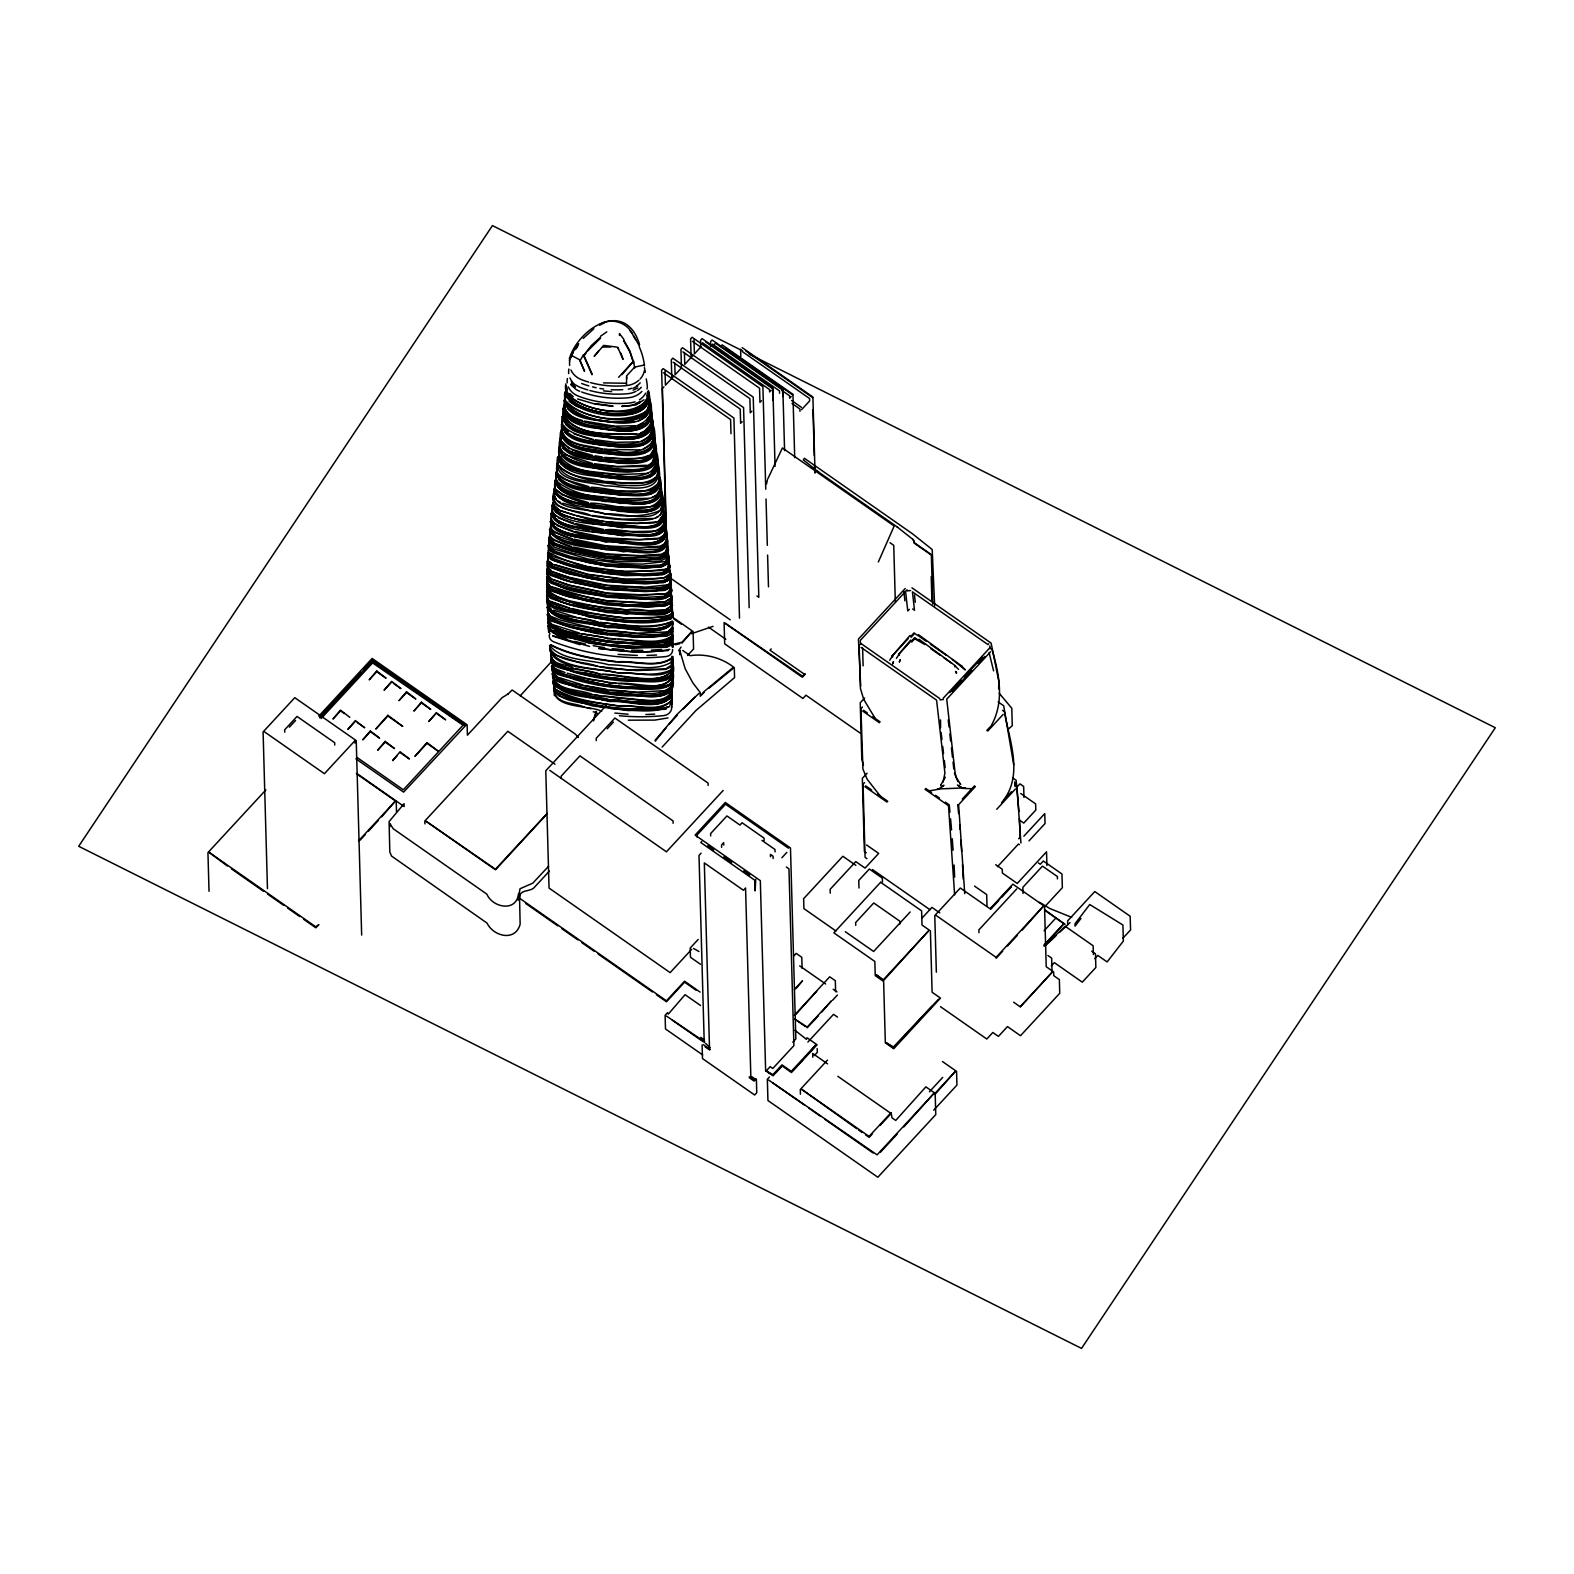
<?xml version="1.0" encoding="UTF-8"?>
<svg xmlns="http://www.w3.org/2000/svg" width="1574" height="1574" viewBox="0 0 1574 1574"><rect width="100%" height="100%" fill="white"/><g stroke="black" fill="none" stroke-linecap="round" stroke-linejoin="round"><path stroke-width="1.5" d="M766.577 483.926L767.325 480.149M878.351 561.957L894.17 526.011L782.396 447.96L767.738 479.047M1013.715 764.787L1003.7 705.782L998.113 701.886M518.594 895.96L519.066 893.245M519.577 897.377C519.774 888.759 530.851 892.419 534.786 886.89L549.405 871.091M547.24 578.602L547.201 580.235L547.142 577.874C565.971 596.192 601.248 593.831 626.216 598.632C638.493 594.618 665.743 607.367 671.685 591.175M547.221 593.969L547.162 595.543L547.103 593.182M547.201 586.295L547.162 587.889L547.103 585.528M548.795 553.34L548.165 556.842L548.086 554.481M548.755 547.083L548.696 548.952L548.618 546.591M550.113 531.028L550.054 533.094L549.975 530.733M548.283 627.554L548.736 632.414M551.805 514.737L551.726 517.039L551.667 514.678M552.749 506.553L552.671 508.953L553.536 504.231M553.694 498.348L553.615 500.886L553.536 498.525C558.278 512.553 578.819 509.779 589.994 515.091M549.838 647.701L549.877 645.832M554.638 490.144L554.56 492.8L554.481 490.439M550.074 647.76L550.133 646.029M550.231 649.472C553.438 670.406 602.252 667.848 618.425 673.2C633.082 670.209 680.716 686.48 671.941 656.26M550.467 649.668L550.408 651.42L550.349 649.059C559.734 662.792 582.793 660.824 597.451 666.235M551.195 662.379L551.884 658.542M557.353 457.621C556.429 485.776 600.619 479.873 618.602 485.146C631.41 485.205 659.899 489.927 657.912 469.131L657.814 472.22M551.431 662.438L551.49 660.608L556.094 665.704L571.205 670.839M557.471 465.55L557.373 468.58L557.275 464.802M552.553 677.056L553.281 673.023M559.36 449.161L559.262 452.427L559.183 450.066M552.808 677.115L553.497 673.338M553.3 682.27L554.363 690.061M553.536 682.467L553.477 684.454L553.418 682.093M562.075 416.618C559.262 439.402 588.833 440.327 604.416 443.691C620.117 444.773 654.036 451.285 652.521 426.2L652.58 428.541M562.193 424.567L562.075 428.207L562.016 425.846M554.579 693.642L554.52 695.688L554.442 693.091C558.652 704.463 575.297 702.614 584.643 707.257M564.082 408.178L563.964 412.054L563.886 409.693M564.909 392.024C557.826 423.347 653.938 435.683 649.275 400.426M565.027 399.973L565.912 405.502M565.853 383.84C558.691 415.536 652.935 427.459 648.193 391.847L648.272 394.208M648.685 391.808C645.733 424.685 580.57 410.755 566.915 393.716M648.606 400.268L647.74 392.32M649.708 408.728L649.137 402.767M652.954 434.129L652.443 428.895M654.036 442.589L654.135 439.067L654.213 441.428M654.568 446.819L654.686 443.356C655.689 468.737 620.313 460.218 604.652 459.765C588.479 456.893 553.281 454.335 561.347 429.623M655.118 451.049L654.174 443.593M656.201 459.51L655.591 454.158M656.909 462.894C653.918 486.189 620.471 475.014 604.908 475.86C590.466 470.744 561.347 474.089 558.711 454.099C572.543 478.437 623.402 474.522 647.858 473.361M657.283 467.99L657.381 464.842L657.44 467.203M558.16 465.333C580.629 485.284 617.283 483.021 645.911 482.608C659.447 481.841 660.647 465.707 656.338 455.87M658.916 480.68L658.994 477.709C658.778 503.464 620.864 490.911 605.144 491.934C589.325 487.448 550.487 488.629 557.412 462.874M660.136 488.668C656.85 511.943 620.274 497.876 605.262 499.981C590.407 494.177 559.341 498.702 555.897 478.339M660.529 493.37L660.608 490.596L660.687 492.957M663.775 518.771L663.854 516.351L663.913 518.712M665.9 535.652L664.936 529.474M666.412 532.032C665.487 555.72 619.369 539.41 605.793 542.243C591.234 536.006 555.228 540.256 550.27 521.348C560.974 542.597 602.94 538.111 623.009 543.423C635.817 540.472 660.667 551.215 666.333 534.294M666.51 540.059L664.484 546.021L658.227 549.031L640.795 550.074L606.01 548.185L572.169 541.062L555.917 535.613L551.018 531.146L550.644 521.014M666.884 543.994L666.943 541.928L667.002 544.289M667.986 552.769L666.117 558.258L660.332 561.033L624.189 561.839L606.206 560.167L571.126 552.789L554.304 547.122L549.759 543.01L549.169 538.741M668.635 560.462L668.694 558.593L668.773 560.954M548.362 550.546L548.913 554.678L553.163 558.554L570.437 564.358L606.443 571.933L643.432 573.939L661.965 572.838L667.396 570.221L669.088 562.705L668.438 566.306M669.816 572.68L669.855 570.929L670.111 576.674M670.681 584.603L669.58 578.209M671.665 600.265L671.527 594.815L671.764 605.813L665.743 609.669L646.186 610.85L607.171 608.725L569.217 600.756L550.979 594.618L547.063 591.037L547.181 584.682M672.019 607.997L671.882 602.547C667.769 619.172 638.041 605.872 626.649 610.122C601.484 605.36 566.207 607.564 547.103 589.345L547.595 593.26L551.274 596.605L588.164 607.426L607.308 610.673L646.245 612.798L665.743 611.617L670.426 609.374L671.901 606.482M672.334 615.65L672.255 610.279L671.685 613.348M672.806 615.709L672.826 612.64L672.865 614.057M672.688 627.672C664.681 645.458 623.855 631.194 607.938 633.397C591.391 626.944 554.56 630.997 547.595 612.07L550.133 616.103L560.698 620.156L598.218 629.58L637.116 633.181L666.471 631.981M672.787 638.749L669.914 644.376M672.806 635.109L669.953 640.677M671.547 702.791L671.606 700.764L671.665 703.125M671.606 699.21L671.685 697.203L671.685 701.571L669.816 705.211M671.842 688.448L671.96 682.939L671.291 686.677L668.557 689.628M671.98 681.267L672.098 675.817C666.353 694.232 632.905 680.775 618.7 683.805M672.118 674.085L672.255 668.694C665.271 687.917 618.562 673.2 602.409 674.38M671.823 694.39L672.196 692.206L672.019 704.306M626.491 385L626.609 375.852L634.676 367.116L644.041 365.089M519.597 899.049L519.499 893.678M700.056 992.073L684.552 981.232L666.451 1000.828L519.558 898.242L519.44 899.226M998.624 688.9L998.821 681.404L991.128 643.117L911.956 587.83M518.141 900.171L519.991 888.759L532.819 883.152L548.539 866.31M593.477 719.948L596.172 711.428L597.176 713.966M593.516 720.892L596.192 712.373L593.26 711.822M569.276 358.872C578.799 327.372 625.783 298.804 639.595 344.608M569.316 360.78L573.566 351.455M565.282 396.353C556.921 423.032 597.058 424.527 614.293 426.593C632.551 432.063 659.152 420.927 649.275 398.655M564.299 404.675C555.661 428.305 587.732 433.932 604.298 435.644C619.999 437.08 653.21 442.471 651.439 417.602L651.498 419.963M562.331 421.301C555.071 449.102 598.789 447.567 616.103 450.853C634.597 456.44 663.303 446.78 652.305 423.19M560.364 437.926C552.553 462.953 588.696 464.527 604.79 467.812C620.431 467.872 656.476 477.473 655.748 451.954L652.561 461.339M561.406 437.71L560.206 444.36L560.128 441.999M559.38 446.249C552.002 474.876 601.681 470.331 617.893 475.132C635.05 479.696 666.392 474.227 655.709 449.987M557.904 458.723C551.471 483.1 590.289 481.231 604.947 485.973C620.864 485.028 657.558 497.168 658.896 471.984M556.429 471.197C549.523 499.273 604.278 494.197 619.703 499.391C637.903 501.831 670.524 501.772 658.699 474.325M555.445 479.519C548.224 505.884 590.565 502.244 605.38 508.028C620.294 505.726 661.296 521.014 661.159 494.885L661.218 497.246M556.488 479.283L555.484 484.733L555.425 482.372M554.461 487.822C548.264 512.494 591.942 507.93 605.36 514.127C620.451 511.589 661.218 527.31 662.674 502.027M553.969 491.993C551.923 496.518 553.045 502.48 557.314 505.352C577.422 514.088 599.399 518.062 621.199 519.597C648.114 521.643 673.81 522.784 660.372 488.57M553.477 496.144L553.281 505.116L559.242 510.547L589.699 519.479L621.494 523.65L653.702 522.942L659.172 521.073L663.716 514.6L661.769 499.056M555.012 491.757L554.087 496.853L554.009 494.492L556.134 499.273M552.474 504.467C546.375 530.891 591.175 525.48 605.754 532.15C619.802 529.258 664.543 545.962 664.385 520.66L664.464 523.021M551.49 512.79C545.253 538.702 591.903 533.547 605.872 540.197C619.133 537.344 666.156 553.871 665.468 529.238L665.546 531.599M551.628 520.817L550.861 525.086L550.782 522.725M549.818 529.238L550.192 539.056L554.835 543.286L571.48 548.873L606.147 556.173L623.914 557.826L659.624 557.039L665.566 554.186L667.494 548.539L667.435 546.178L665.507 551.825L661.808 554.186L641.72 555.74L606.069 553.812L573.546 547.063M549.09 537.383L548.952 544.663L553.615 548.913L588.204 559.065L624.327 563.787L642.605 564.102L665.172 561.544L668.734 556.448L666.432 539.587M548.519 545.371L548.401 552.474L552.887 556.566L588.066 566.876L624.78 571.696L664.13 570.418L667.71 568.135L669.501 564.594L668.34 554.402M547.968 553.418L547.85 560.285L552.14 564.22L587.909 574.687L625.252 579.586L644.159 579.901L667.002 577.422L670.288 572.739L667.986 556.429M547.654 561.308C546.296 564.535 546.886 568.844 549.956 570.909C573.959 580.708 599.792 585.666 625.626 587.377C638.316 584.525 679.535 597.294 669.678 570.437M548.342 561.308L547.732 564.692L547.654 562.331L552.12 567.643L588.007 578.17M547.358 569.178L546.788 574.038L549.601 578.543L569.316 585.489L606.797 593.378L625.999 595.149L666.569 593.89L671.449 588.617L669.835 575.966M548.067 569.178L547.457 572.464L547.398 570.103L550.093 574.392L569.572 581.259M547.181 576.989L547.063 583.423L551.038 587.043L569.198 593.142L606.974 601.091L645.812 603.196L665.29 602.035L671.39 598.12L671.134 588.578M547.181 592.375L546.631 597.038L549.306 601.347L569.257 608.351L588.105 613.093L626.905 618.188L668.045 616.929L672.688 611.912L671.449 601.583M547.398 599.91C544.211 619.585 586.512 616.005 597.904 622.458C621.514 623.796 651.006 632.453 672.334 621.061M547.811 600.087L547.26 603.137L547.181 600.796M547.673 607.426C544.407 627.888 595.385 625.626 607.8 631.449C621.553 629.049 670.662 644.396 673.062 623.875M548.086 607.603L547.89 609.827M548.008 614.903C544.683 635.404 595.602 633.142 608.017 638.946C621.769 636.565 670.799 651.892 673.18 631.312M548.362 615.1L547.811 618.188L547.732 615.827M548.559 631.233L549.129 629.561M548.873 631.39L549.405 629.816M551.195 651.302C547.949 672.373 587.771 667.71 600.009 674.459C620.058 674.105 658.227 687.208 672.669 670.563M551.392 651.616L550.762 655.099L550.684 652.738C565.715 669.029 595.208 667.691 616.162 672.531M552.592 665.782L552.12 669.776L552.061 667.415M552.789 666.097L553.595 670.878L556.921 673.2L591.647 683.372M646.58 396.058L648.016 391.867M648.075 396.038C640.067 421.478 572.916 411.601 566.247 389.506L566.306 391.867M649.059 398.911C639.575 425.157 579.803 413.116 566.384 396.294M647.839 408.414L649.157 404.498M554.678 687.504C550.428 709.008 589.424 704.896 601.721 711.271M554.894 687.799L554.166 691.793L554.107 689.432M650.141 407.371L645.989 416.008L638.591 420.73M651.223 415.831C643.864 439.323 611.735 428.758 593.851 427.498M652.305 424.311C648.154 440.425 627.751 437.336 615.159 437.316C598.081 434.227 574.648 435.644 563.472 420.16M652.403 429.899L648.98 436.608L642.153 440.976M653.387 432.771C646.58 452.427 619.861 444.163 604.298 444.34C590.191 440.11 566.404 441.881 561.485 424.468C566.719 446.347 598.454 442.806 615.808 446.819C629.187 447.98 655.237 449.121 653.505 429.033L653.544 430.45M652.325 441.802L653.485 438.359M656.732 463.74L651.085 471.807M657.716 466.632C652.6 482.923 630.8 476.568 618.169 477.748C598.769 474.148 572.483 475.938 558.593 459.942M659.88 483.552C650.869 503.129 621.612 491.088 605.026 492.603C589.719 487.212 562.941 490.773 555.838 472.928C562.725 495.495 601.091 490.144 619.408 495.338C632.118 494.551 660.588 501.142 659.978 480.562L660.018 481.978M659.998 489.14L657.361 494.295M660.962 492.013C652.994 513.006 621.887 499.843 605.262 501.653C589.66 495.928 561.367 500.099 554.914 480.995C562.233 503.621 601.386 498.092 619.999 503.424C632.65 502.303 661.434 509.72 661.06 489.16L661.1 490.576M661.08 497.6C649.668 518.771 609.335 502.716 590.525 503.149M662.044 500.493C653.643 523.08 610.043 506.946 592.493 507.497M661.316 508.559L662.241 503.483L662.3 505.844M664.228 517.413C657.676 533.192 634.597 523.788 621.75 526.287C599.005 523.808 574.097 521.683 554.146 509.878M664.326 523.001C654.331 541.417 622.163 527.388 605.695 529.808M665.31 525.873L662.752 531.382L658.522 534.078M665.409 531.461L663.343 535.514L659.25 538.131L639.752 539.685L605.813 537.836L575.12 531.481M666.392 539.823L664.425 543.66L660.529 546.158L640.736 547.713L605.951 545.824L574.195 539.233M667.317 542.656C658.168 560.265 621.514 546.552 605.892 548.814C588.833 542.577 559.754 546.729 549.464 529.356C557.196 550.388 605.144 546.808 623.52 551.864C635.798 548.854 666.274 560.521 667.376 540.492L667.415 541.909M668.301 550.998L664.425 557.255M669.088 559.104L666.904 563.866L661.375 566.522L624.583 567.329L606.285 565.637L588.243 562.567L553.477 552.376L550.152 550.054L548.106 545.234L549.759 550.31L553.261 552.749L570.437 558.514L606.206 566.05L642.999 568.037L661.434 566.935L667.278 564.122L669.147 557.157L669.186 558.573M669.855 567.25L667.75 571.874L664.444 573.979L643.766 575.533L606.443 573.507L570.142 565.873M669.875 575.041L666.786 579.448L663.067 580.708L644.219 581.849L606.58 579.803L588.086 576.655L552.415 566.187L548.362 562.489L547.831 558.436L548.303 560.128M670.544 575.317L667.081 581.003M669.855 582.262L670.445 578.937L669.914 584.623L663.854 588.499L625.724 589.325L606.757 587.574L588.046 584.387L551.982 573.802L548.047 570.221L547.536 566.207L551.923 571.46L569.69 577.422L606.698 585.213L644.75 587.279L667.415 584.898M671.114 583.246L669.127 587.633L666.058 589.601L645.025 591.155L606.777 589.089L571.874 581.829M670.977 588.558L668.065 592.709L664.562 593.89L645.32 595.051L606.875 592.965L569.473 585.095L551.53 579.055L547.26 573.979L547.772 577.933L551.589 581.416L569.532 587.456L606.934 595.326L645.379 597.412L664.622 596.251L670.504 592.513L671.016 586.905M671.547 598.769L668.714 602.822L665.29 603.983L626.432 604.829L607.111 603.039L588.066 599.792L551.313 589.03L547.595 585.626L547.103 581.711L549.68 585.843M672.098 598.927L670.17 603.176L665.448 605.439L626.511 606.285L588.046 601.248L553.497 591.214M671.764 615.709L672.275 614.214L672.452 616.437L671.193 609.197M672.216 615.887L672.767 614.293M672.472 621.75C657.086 636.112 627.396 624.662 607.721 625.862C592.178 619.861 553.025 622.812 547.319 604.554L551.372 609.374M672.924 621.789C662.713 639.005 624.74 625.291 607.761 627.278M672.964 623.206C657.755 638.257 627.495 626.373 607.682 627.692C590.309 621.592 556.134 624.721 546.945 606.934C555.642 622.301 580.688 619.448 595.72 625.37M672.57 626.885L668.222 631.607M673.101 636.624C664.326 653.328 633.102 640.402 617.854 643.313M672.078 646.855L672.629 645.281M672.531 647.012L673.121 642.192M671.685 668.616L671.213 659.388M672.255 672.846L670.583 676.131L665.251 678.689L637.254 679.83L609.374 677.784L582.046 672.59M672.57 672.728L668.911 678.669M672.531 677.745C658.719 694.036 628.538 681.699 609.472 683.195C594.893 676.997 552.789 680.794 551.372 660.077M671.508 681.817L672.118 680.027M671.37 683.077L672.413 679.909M672.393 684.906C658.798 701.414 628.675 689.038 609.728 690.533C592.178 684.454 560.875 688.251 551.884 669.717M671.98 687.208C658.286 703.125 628.656 691.045 609.866 692.481C593.89 686.244 558.239 690.415 552.395 671.075L553.95 674.597L557.314 676.938M672.275 687.09C663.284 704.64 634.755 692.206 618.936 694.803M672.118 694.272C658.444 710.976 628.99 698.699 610.043 700.155C594.106 693.918 558.514 698.187 553.084 678.414C559.773 691.439 580.235 689.137 592.316 694.449M672.098 699.269C661.67 715.147 635.129 704.031 619.113 706.234C597.49 702.398 571.342 701.748 553.851 687.858M671.291 703.499L671.98 701.453M671.331 704.916L671.409 699.053M943.101 782.062L944.912 773.09L936.589 700.174L861.057 647.426M945.285 777.182L940.642 785.269L941.409 784.442M990.833 726.342C1004.842 702.24 999.392 674.262 991.836 648.98M570.85 356.255L573.152 352.222M569.709 358.931L572.149 354.662M592.001 373.786L583.541 354.622L579.96 360.879L584.544 371.287L579.921 359.934L571.736 355.586M1001.792 802.484C1024.084 775.844 1009.564 741.551 1004.409 711.645L1002.559 710.346M576.025 347.559L578.701 343.742M574.294 350.215L578.327 344.49M575.513 349.467L577.638 346.418M592.04 374.75L583.561 355.567L591.135 345.749L600.52 337.23M583.58 356.531L585.941 353.166M647.268 404.243C638.257 418.743 618.11 413.529 603.924 413.175M648.783 411.326C634.224 430.115 572.582 422.914 564.318 400.249C568.332 421.36 597.549 419.274 613.998 422.56C627.79 424.468 652.364 422.835 650.259 403.278L650.298 404.695M646.58 420.14L648.96 416.756M649.924 419.687C633.456 438.91 579.783 429.23 564.436 412.191M650.082 425.098L644.592 431.02L640.736 432.87M649.57 440.74L651.754 437.611M653.289 444.714C642.526 459.844 619.979 451.994 604.416 452.387C590.132 447.941 565.794 450.085 560.56 432.555C566.207 454.63 598.75 450.656 616.398 454.906C629.639 455.85 656.181 457.778 654.587 437.631L652.876 445.973L644.297 453.115M651.38 453.096L653.446 450.144M654.41 453.056L649.393 458.487L641.956 461.025L604.534 460.434L568.647 451.404L560.541 444.025M655.138 462.658C634.401 481.526 584.229 467.537 561.859 456.106M654.371 473.695L656.26 471M657.932 483.533C641.385 499.961 611.794 487.881 591.214 487.212M660.018 494.787C647.071 509.642 622.202 499.509 605.144 500.65C589.227 495.967 566.955 497.62 555.681 483.808M661.159 503.149C652.187 515.485 633.338 508.186 620.569 510.094C598.927 507.635 574.982 505.903 556.212 494.177M660.352 514.914L662.772 507.772L662.831 510.133L662.064 505.588M662.988 521.073L657.106 525.991M664.523 528.175C649.924 542.381 623.796 531.422 605.636 532.819C588.381 527.861 564.83 529.317 551.785 515.623M665.586 536.478C650.574 550.447 624.189 539.41 605.754 540.826C588.164 535.849 564.377 537.167 550.88 523.571M666.196 545.981C650.81 559.301 624.544 548.421 606.01 549.818C588.184 544.899 564.515 545.922 550.526 532.74M667.612 552.986C651.813 566.463 624.996 555.386 606.029 556.803C587.771 551.785 563.59 552.769 549.208 539.37M668.438 561.013C652.305 574.274 625.37 563.236 606.167 564.633C587.673 559.616 563.374 560.442 548.637 547.142M669.245 569.08C652.777 582.105 625.724 571.146 606.324 572.503C587.555 567.486 563.158 568.155 548.086 554.973M669.225 574.372L662.988 578.347L625.272 579.173L588.027 574.294L554.56 564.574M669.953 577.068C653.23 589.876 626.078 579.016 606.482 580.334C588.519 573.979 559.045 577.737 547.142 560.954L548.677 565.755L551.903 568.017L569.631 573.979L606.521 581.75L644.474 583.797L663.48 582.655L668.891 580.058L670.603 573.507L670.642 574.923M670.544 584.957C653.603 597.589 626.393 586.807 606.659 588.086C588.538 581.731 559.045 585.39 546.886 568.726L548.382 573.428L551.51 575.631L569.414 581.652L606.698 589.502L645.025 591.568L664.248 590.427L669.501 587.909L671.173 581.475L671.213 582.892M671.134 592.827C653.977 605.282 626.708 594.598 606.836 595.838C588.558 589.502 559.045 593.044 546.611 576.497L548.067 581.121L551.116 583.246L569.217 589.325L606.875 597.254L645.596 599.36L665.015 598.199L670.131 595.739L671.744 589.463L671.783 590.88M670.957 597.963L665.231 601.622L645.812 602.783L607.052 600.678L587.987 597.431L551.254 586.669M671.527 600.56C654.272 612.916 626.983 602.291 607.033 603.491C588.656 597.156 559.144 600.638 546.572 584.17L548.008 588.735L551.018 590.821L569.198 596.939L607.072 604.908L646.009 607.033L665.527 605.852L670.544 603.432L672.137 597.235L672.177 598.651M671.901 608.253C654.548 620.53 627.239 609.945 607.23 611.145C588.774 604.809 559.282 608.233 546.591 591.804L547.988 596.33L550.959 598.415L569.237 604.554L607.269 612.561L646.363 614.667L665.979 613.506L670.937 611.106L672.511 604.967C669.619 623.658 638.532 609.61 626.786 613.939C600.54 610.594 569.926 609.315 547.516 594.697M672.373 623.402C657.617 634.027 634.696 626.137 617.382 627.357C593.949 624.504 569.434 620.746 548.303 610.043M672.531 630.899C654.548 641.976 628.321 633.692 607.859 633.791C587.948 629.502 564.2 628.321 547.673 616.103M672.177 635.876C657.44 646.068 634.912 638.473 617.775 639.615M672.551 638.277C654.666 649.472 628.479 641.09 608.095 641.228C588.951 635.837 561.249 637.372 547.693 621.887C557.314 640.126 599.143 638.749 617.795 643.727C630.8 640.48 670.898 654.843 673.16 634.952L673.2 636.368M672.511 641.936L666.373 645.871L646.953 647.032L608.213 644.947L570.516 637.017L550.861 629.738M671.941 657.775C657.617 668.379 635.148 660.549 618.267 661.788M672.373 657.932C658.07 668.989 635.227 660.903 618.208 662.201C595.306 659.349 571.205 655.807 550.664 645.124M671.921 674.597C651.911 686.992 622.812 677.666 600.147 676.722C585.784 670.268 556.173 674.184 551.038 656.397C553.674 665.33 566.227 664.051 573.074 667.809M670.406 683.391L671.764 681.817M671.606 689.038C655.079 701.335 629.266 692.383 609.807 692.796C591.037 688.448 567.781 688.054 552.769 675.364M671.449 696.279L668.458 699.505M670.957 701.138C657.637 712.609 635.443 704.503 619.153 705.821M1080.964 918.429L1075.081 926.122L1075.003 923.761L1089.739 904.519L1122.911 925L1123.364 941.055L1107.132 961.93L1097.806 955.418L1094.796 958.684M655.178 740.233L677.312 714.143L698.994 693.367M655.197 741.177L666.333 727.522M551.589 661.473L520.246 695.787M662.123 747.079L695.983 710.464L734.566 677.587L734.291 667.671C721.994 657.873 705.762 653.407 690.199 655.669L682.742 650.475M587.122 351.474L600.54 338.174M598.592 350.963L594.205 356.354L603.668 345.375L617.697 347.224L622.733 358.774M669.009 724.374L677.332 715.088M911.031 637.372L914.022 634.086M911.72 642.054L914.71 638.788L924.882 644.533M289.38 727.168L295.558 720.479M618.621 377.288L633.515 361.174L634.696 368.06M621.966 374.651L633.515 361.174M318.774 716.15L372.133 658.444L467.124 724.788L467.419 735.176L502.126 697.636L507.969 694.055M319.935 716.701L360.84 672.472M364.106 668.93L372.29 660.077L465.806 725.378L403.613 792.135L355.881 758.806M319.699 717.803L372.408 660.785L464.448 725.516L372.428 661.257L364.184 670.17M321.352 716.485L342.778 693.327M346.064 689.766L360.899 673.731M321.135 718.551L372.585 662.91L463.09 725.181L403.337 789.794L357.062 757.487M265.849 789.951L207.945 852.596L209.027 891.297M663.913 386.87L662.418 388.503L666.904 549.326M673.574 376.442L665.428 385.237L665.035 371.09M681.601 367.745L675.089 374.809L674.754 363.004M692.894 355.547L684.749 364.361L684.415 352.556M700.922 346.87L694.39 353.914L693.996 339.748M355.409 721.266L347.854 729.431L355.39 720.558L364.715 727.778L357.278 722.564M391.611 682.113L384.076 690.258L391.592 681.404L400.937 688.605L393.48 683.411M714.045 344.824L715.54 343.191L782.612 390.037L782.79 396.609M720.656 346.516L722.171 344.883L792.942 394.326L794.713 457.719M397.101 755.756L392.575 760.636L400.091 751.782L409.417 758.983L400.111 752.49M434.817 714.95L428.777 721.482L436.293 712.609L445.639 719.83L436.313 713.317M742.141 421.635L740.626 423.268L740.233 409.102L673.18 362.276M751.801 411.188L750.286 412.821L749.893 398.655L682.841 351.828M761.462 400.74L759.947 402.373L759.553 388.207L692.501 341.381M771.103 390.293L769.607 391.926L769.529 389.565L702.476 342.738M358.538 840.909L394.877 801.599L381.675 816.847M360.21 840.063L365.168 834.712M368.473 831.131L378.37 820.408M791.191 396.55L789.676 398.183L789.617 395.822L781.727 390.313M801.5 409.712L809.646 400.898L809.587 398.537L742.515 351.71M682.014 643.136L691.753 631.627L681.995 642.192L672.964 644.396M681.05 647.091L678.63 650.672M607.21 728.821L613.447 722.072M687.543 655.492L693.583 648.96L693.091 631.508L671.508 616.418M547.201 813.325L495.476 869.281L426.18 821.353L495.476 869.753L547.221 813.797M771.201 648.882L769.981 650.2L804.629 674.38M905.207 588.499L858.44 639.083L860.683 686.048M860.309 640.382L907.077 589.797M723.155 790.463L666.432 851.809L549.818 770.375M701.709 841.559L700.804 842.543L754.831 880.26L755.127 890.884L755.736 879.276M701.099 853.167L698.994 855.449L704.227 1042.598M908.375 638.454L891.828 656.358L909.988 635.483L910.992 636.191L914.002 632.905L917.662 635.483L918.429 634.656L962.363 666.491M910.697 641.346L898.538 654.509L910.677 640.165L911.68 640.874L914.691 637.608L918.35 640.165L919.098 639.339L955.575 665.979M864.618 698.049L860.23 702.791L861.804 759.14L863.457 765.279M862.434 707.041L860.939 708.674L862.926 769.115L867.176 779.268L880.614 796.483M698.187 939.442L690.199 948.079L690.455 957.267L700.509 964.291M691.714 949.299L670.131 972.634L549.051 888.07L545.784 770.768L606.128 705.506L606.167 706.687M781.865 857.771L786.862 852.36M867.077 773.208L862.336 778.343L864.382 851.475L866.231 852.793M988.728 643.786L987.98 644.612L912.428 591.844L914.514 610.259L912.664 608.961M864.559 782.573L863.044 784.206L865.09 857.358L866.94 858.656M943.2 698.266L989.967 647.681M949.712 692.619L961.084 680.322M964.331 676.82L982.196 657.499M952.27 691.517L971.768 670.445M978.261 663.421L984.753 656.397M990.558 651.774L946.722 699.19L955.024 772.067L956.107 777.241L960.691 784.423L959.766 783.773M940.544 719.928L940.583 727.759M986.819 730.434L989.889 727.109M987.744 731.084L1003.13 714.439M705.605 1043.405L710.031 1047.576M793.926 955.831L796.188 953.391L801.776 957.287L802.091 968.305M962.265 799.08L974.503 785.859M975.427 786.508L958.625 804.688L964.744 893.658M794.417 989.515L802.465 980.818L796.051 988.492M794.358 1015.269L816.886 990.912L795.991 1014.246M817.496 990.007L829.714 976.805L835.322 980.7L835.617 991.718M1003.622 800.163L1011.433 791.702M1016.607 787.433L1019.932 783.852L1023.651 786.449L1023.966 797.467M996.736 809.272L1015.486 788.987M910.146 911.995L873.629 951.483L845.317 931.71M782.121 1066.031L773.07 1075.809L765.633 1070.615L772.932 1074.649L781.983 1064.85L791.289 1071.363L815.745 1044.92L809.252 1052.908M766.263 1070.91L770.178 1066.66L772.775 1068.49L793.906 1045.628L788.967 868.868L786.37 867.038M792.804 1042.185L795.834 1038.919L790.482 847.993L725.299 802.465L695.118 835.105L760.321 880.633L765.633 1070.615M807.206 1027.802L818.48 1015.624M821.687 1012.141L831.328 1000.985L807.187 1027.094L794.634 1019.027M832.41 1000.415L837.388 995.043M769.45 1076.99L767.345 1079.272L767.935 1100.521L877.839 1177.254L935.763 1114.608L935.172 1093.359L925.866 1086.867L895.724 1120.432L891.986 1117.835L891.12 1112.602L869.084 1136.428L801.658 1089.326L856.827 1128.774M775.982 1072.327L782.003 1065.795L791.447 1072.524L817.083 1044.782L807.029 1037.758L806.459 1039.352L794.988 1030.281M922.069 918.055L931.946 907.372L939.757 912.841M807.875 1042.067L833.531 1014.325L837.466 1017.079M792.962 1070.536L802.74 1059.971M814.289 1055.603L817.299 1052.337L817.201 1048.559M883.427 980.661L928.365 931.1L883.408 979.717L876.147 974.64L881.617 979.382M1018.693 838.785L1020.208 837.152L1019.421 818.519M1023.848 836.227L1044.762 813.601L1045.057 823.517L1028.963 840.909M997.463 866.723L1018.476 843.998L1019.401 844.667M827.471 1060.089L800.3 1089.464L800.438 1094.186M990.636 908.788L1011.295 886.437M990.656 909.26L998.605 900.662M1001.772 897.219L1011.315 886.91M1016.745 888.897L978.89 929.86L978.969 932.693M910.185 1029.868L893.52 1047.871L886.26 1042.795L893.501 1046.926L938.478 999.254M913.51 1026.268L931.828 1006.455M996.126 958.291L1002.618 951.267M1007.498 945.994L1017.237 935.468M1022.097 930.195L1043.168 906.427L996.106 957.346L936.117 915.458M1044.565 906.919L1062.352 887.697L1061.958 874.003L1043.326 860.998L1040.316 864.264L1038.447 862.965M1044.093 930.785L1055.406 918.547M872.252 1133.969L869.104 1137.372L865.602 1134.913M880.122 1125.449L891.14 1113.546L837.86 1076.341M929.427 1091.766L942.708 1077.403M1051.314 965.924L1054.344 962.658L1082.282 982.176L1095.858 967.479L1095.465 953.805L1091.746 951.188M880.456 1152.188L897.141 1134.146M903.83 1126.925L933.835 1093.497L877.092 1154.844L768.722 1080.079M934.149 1094.284L955.202 1071.52L935.802 1093.477M1020.326 1006.652L1052.317 972.043L1020.326 1006.888L1013.636 1002.205M933.697 1110.201L956.933 1085.076L956.559 1071.382L942.472 1061.545M1122.931 938.202L1130.565 929.959L1130.171 916.265L1094.776 891.553L1067.625 920.928L1067.723 924.705M683.096 709.028L694.921 697.164M909.3 609.354L907.765 610.928L905.699 592.513M583.246 338.371L593.851 328.73M1043.995 946.171L1065.205 926.279L1093.143 945.777L1093.399 954.513M1045.687 945.403L1056.115 935.625M1059.597 932.379L1070.025 922.6M701.276 695.118L704.267 692.344M709.028 688.153L732.835 668.655M1008.678 728.841L1012.279 725.693L1011.787 708.241L999.215 693.268M602.508 347.067L610.712 347.008M643.963 399.796L635.916 404.931L621.927 406.525M645.379 411.896C623.816 424.232 583.659 419.589 566.404 401.527M650.18 444.852L643.589 449.062M654.961 477.827C640.933 487.92 621.002 481.349 604.967 481.546C589.955 477.178 568.863 478.712 558.613 465.176M654.331 492.19L658.503 487.704L658.896 480.247M659.742 510.783C629.561 522.489 592.985 512.16 562.803 503.168M658.896 520.738L663.244 514.541C658.955 537.029 620.687 521.328 605.636 524.122C591.175 517.728 556.409 522.942 553.084 502.559M670.76 614.686C639.123 623.127 603.413 615.985 571.756 608.548M670.819 617.047C644.887 625.134 614.903 618.7 588.283 615.041C578.012 608.076 548.736 613.309 547.103 596.999L548.382 599.891M671.213 617.323C631.43 625.586 583.246 619.585 547.103 601.032M670.878 618.484C631.961 627.633 588.853 618.385 551.215 605.596M671.252 618.739C645.261 627.219 614.942 620.451 588.184 616.87C577.481 610.102 549.975 614.804 546.67 599.419L549.7 604.79M670.957 622.242C648.901 629.423 623.343 624.721 600.402 622.419M669.875 634.597L672.137 632.158L673.141 627.633L671.567 633.771L666.609 636.152L637.195 637.352L598.238 633.751L569.867 627.2L551.589 621.061L548.637 618.995L547.221 614.47L550.27 619.881L570.024 626.806M669.796 645.694L672.118 643.195L673.141 638.572L671.508 644.848L666.412 647.288L627.554 648.134L589.207 643.097L552.454 632.335M670.622 670.131C654.941 677.332 635.384 672.61 618.484 672.787M670.583 683.529L666.904 685.871M669.658 706.49C651.774 714.576 629.6 709.225 610.417 708.516M732.815 667.71L704.247 691.399L700.312 696.259L700.214 692.481L692.796 682.801L685.182 668.773L679.634 649.964L679.752 654.686M600.501 336.265L606.777 331.878M507.989 694.036L512.16 690.002L575.474 734.212L578.366 737.557M940.367 787.61L943.908 785.288L938.852 789.243L928.975 790.896M599.851 324.539C610.948 317.338 626.511 322.178 632.473 333.786M599.615 325.169L604.357 322.886M633.063 388.266L637.726 386.043M633.122 390.155L637.765 387.932M635.876 403.515L640.284 401.409M640.047 402.491L630.997 405.561L621.927 406.112M639.319 424.783L643.294 422.875M648.488 455.496C634.853 461.398 618.976 458.054 604.593 457.404M645.714 461.221L654.017 454.315L655.65 446.209C657.086 466.475 630.112 463.622 617.008 462.992C599.045 458.526 565.715 462.874 559.616 440.622L561.033 445.285M648.567 477.414L651.734 475.879M652.128 497.64L655 496.282M655.689 517.885L658.247 516.666M665.802 569.139C627.554 574.235 582.655 571.421 548.854 552.317M669.737 649.393C646.639 654.036 622.183 651.518 598.927 648.213M668.852 684.69C646.776 690.219 622.911 686.992 600.481 684.08C585.253 678.689 561.367 680.617 551.785 666.097M668.675 685.989C647.327 690.77 624.484 688.231 602.881 685.438M668.163 706.608L663.697 708.359M666.058 707.847L668.222 706.824M668.025 717.921L654.843 720.105L628.301 720.184M691.478 633.712L713.022 626.373M675.246 644.789L679.752 643.687M635.07 401.901L630.269 402.944A101.464 88.321 -1.6 0 1 578.386 396.136A18.986 16.527 -1.6 0 1 568.391 387.027M642.861 445.029C617.047 448.118 587.338 446.859 564.987 432.555M646.422 465.255L617.342 466.612L594.342 463.681M651.42 493.606L633.81 495.161L605.144 493.606M656.397 521.938L637.588 523.493L605.557 521.761M662.438 558.219C626.767 562.449 590.073 557.806 556.33 545.47M665.33 581.829L625.468 583.069L590.329 578.563M668.281 635.365L637.195 636.939L610.397 635.07M668.36 641.444C628.38 645.006 583.895 642.467 548.421 623.461M668.281 645.143C629.285 649.708 589.168 644.396 552.415 630.564M668.163 646.481L627.593 647.721L591.686 643.097M668.261 650.574L637.293 652.187L598.828 648.626M667.061 679.555L637.175 681.129L600.284 677.725M666.628 690.553L637.096 692.127L609.787 690.12M666.412 700.253C629.364 704.621 590.899 699.8 556.291 685.792M666.097 709.264L628.065 710.563L592.847 705.939L559.124 696.062L554.186 691.557L553.753 685.752L554.304 687.7M907.195 590.88L910.579 590.545M939.973 699.859L943.338 699.525M972.063 788.751L962.875 788.377L957.464 785.111L961.006 787.079M661.67 649.511L651.479 650.141M664.917 686.028C631.351 689.294 597.097 685.595 565.105 674.872M663.894 708.064C627.495 711.546 588.381 708.241 555.465 691.812M626.314 383.269L603.57 382.895M634.125 421.694L614.037 422.147L594.185 419.53M634.912 425.728L614.332 426.18L584.151 421.045M636.467 433.794C613.309 433.007 575.533 438.103 563.433 413.726L563.492 416.087M638.021 441.861L615.532 442.353L595.523 439.815M639.595 449.928L604.475 449.357M640.362 453.961C614.824 454.138 581.239 456.637 562.016 437.336M641.936 462.028C615.513 463.445 585.784 462.638 562.902 448.256M645.045 478.162L631.646 478.968L604.888 477.512M648.96 498.328C618.779 498.997 581.042 500.768 556.665 481.093M652.856 518.495L621.238 519.184L592.217 515.465M654.41 526.562L621.828 527.27L591.922 523.434M655.984 534.629L622.438 535.357L591.647 531.422M646.934 655.433L656.555 655.04M654.981 708.753C625.35 710.504 595.405 706.667 567.27 697.243M645.832 714.517L654.686 714.143M937.435 788.987L965.275 787.866M642.861 650.337L631.666 650.141M637.313 655.453L618.11 654.41M623.816 649.728L612.168 648.645M628.085 714.222L614.863 713.081M603.531 390.864L611.637 391.631M612.837 405.954L594.893 403.613M612.798 406.387L594.775 404.006L577.501 398.95M615.355 639.339L581.868 633.633M615.887 661.513C593.91 658.66 570.831 655.059 551.057 644.868M616.418 683.549L591.431 679.693L567.191 673.2M616.674 694.567L583.305 688.743M610.161 701.158C625.527 698.954 665.723 713.396 671.744 693.642L671.823 696.003L671.252 692.127M616.949 705.585C596.093 702.732 573.92 699.643 555.386 689.451M598.12 625.822L605.341 626.905M600.756 633.712L607.977 634.794M608.213 642.231L579.744 636.821M604.652 647.662L593.182 645.714M599.753 666.668L627.81 669.816L665.527 668.989L671.764 664.995L672.905 656.555M600.796 688.763L607.544 689.786M603.373 696.475C619.29 695.275 665.586 710.031 671.823 690.081L671.882 692.442M601.307 699.82L607.957 700.823M601.583 412.762L576.458 406.269L569.139 401.173M593.496 435.467C611.204 436.726 648.704 448.393 651.97 421.891L652.049 424.252L650.829 417.149L651.754 421.202M602.173 448.964C588.715 444.911 566.227 446.406 561.544 429.879C565.597 452.584 598.946 448.629 616.201 452.8C629.561 454.001 656.161 455.24 653.603 434.778L653.663 437.139M595.011 455.771L602.193 456.991M602.704 477.138L568.47 468.54M602.783 493.213C588.066 489.927 571.126 488.865 558.731 479.657M603.314 521.368L576.615 515.76M603.373 529.395L575.868 523.611M598.002 622.045L578.957 618.051M591.175 631.981L598.336 633.338M600.107 674.046L575.297 668.419M598.002 677.292L584.485 674.439M593.89 683.805L600.619 685.083M598.553 688.35L585.253 685.556M594.519 694.882L601.13 696.141M592.532 698.148L599.123 699.407M601.662 707.179C586.807 701.296 561.111 704.601 553.576 688.054M588.794 631.528L572.346 627.436M585.548 644.1L574.805 641.405M589.502 646.422L553.005 635.719M586.02 696.652L590.368 697.656M586.787 707.749L591.057 708.733M592.257 419.058L575.199 413.962L568.116 409.024M591.824 426.987C580.963 424.134 565.184 422.048 563.374 408.315C567.781 429.722 597.845 427.105 614.608 430.646C628.242 432.319 653.348 431.61 651.341 411.857L651.38 413.273M591.391 434.936L572.68 429.368L566.03 424.705M593.319 439.441L574.156 433.912M592.611 455.378L571.815 449.357M592.277 463.327L565.007 454.571M588.951 486.661L564.495 479.381L559.262 475.722M588.46 502.618L561.977 494.787L555.681 489.042M590.348 507.123C579.055 502.244 561.013 504.251 554.697 491.757M589.64 523.06L558.829 514.029M589.306 531.009C577.658 525.283 555.425 528.648 551.136 513.301C558.121 534.55 604.475 530.832 622.399 535.79C634.775 533.33 664.74 543.778 665.369 523.493L665.409 524.909M589.325 642.704C578.622 635.66 548.598 641.11 548.205 623.265M576.635 617.421L553.635 610.181M579.527 633.102L552.041 624.445L547.929 619.566L549.523 626.216M577.422 636.191L554.599 629.01M580.039 644.671L552.769 636.093M573.389 671.527L582.242 673.928M583.049 685.044L559.419 677.705M581.14 688.153L555.838 679.693M583.856 696.141L568.942 691.832M566.66 639.005L557.157 635.817M573.192 670.504L552.435 662.28M582.242 420.396C574.53 418.586 565.479 414.513 564.358 405.659M574.412 515.21L559.459 510.173L553.733 504.959M558.199 517.866L573.605 523.04M556.94 525.559L572.798 530.891M572.11 538.702L553.792 532.15L550.388 526.719L550.447 529.08C581.101 548.618 622.576 548.696 658.227 547.083C669.166 546.257 667.829 532.779 665.035 525.5M571.401 546.512L552.808 539.882L549.582 534.747L549.641 537.088M552.73 560.01L567.978 565.145M569.394 607.957L549.621 601.012M565.027 672.511L554.697 668.497L552.218 665.546M560.619 688.92L566.837 691.163M1071.678 917.347L1049.937 908.572L1039.43 902.256M742.613 350.864L492.446 225.594L78.7 846.281L1081.535 1348.406L1495.3 727.739L749.204 354.15M569.532 448.61L561.524 441.31M566.384 467.852L560.816 463.956L557.727 456.775C564.771 479.322 599.596 474.305 618.208 479.165C631.115 479.067 658.857 483.887 657.814 463.386L657.853 464.802M558.18 501.142L560.718 502.48M554.225 544.761L550.762 542.341L548.657 537.383L549.247 540.787L552.021 544.092L570.909 550.821L606.069 558.219L624.091 559.891L660.332 559.085L666.432 556.173L668.36 548.952L668.399 550.369M552.356 563.826L549.247 561.662M551.234 590.447L547.516 587.082M550.782 627.377L552.356 628.203M556.645 672.157L553.163 669.717M558.534 688.192L555.032 685.733L552.907 680.716C561.584 699.348 592.709 695.511 610.082 701.571C628.872 700.056 658.935 712.451 672.157 695.688L671.272 689.943M559.085 694.646L554.146 690.14M742.141 347.598L812.912 397.042L815.037 473.085M745.604 350.805L812.656 397.632M725.634 348.09L792.686 394.917M712.471 344.096L779.524 390.923L779.583 393.284M791.565 400.465L801.441 407.351M705.565 341.833L772.618 388.68L772.952 400.465M792.037 403.475L799.926 408.984L799.986 411.345M817.496 471.295L897.593 527.231M930.608 554.56L913.845 542.853L913.727 541.358M663.52 372.723L730.592 419.55L730.985 433.716M890.018 542.715L893.737 545.332L895.311 601.563M993.587 670.858L989.121 652.659M918.449 635.837L926.437 641.405M930.431 644.199L946.387 655.355M952.368 659.526L965.354 669.934L961.557 666.136M930.647 648.567L940.229 655.256M944.066 657.932L951.739 663.303M860.663 643.313L939.816 698.6M756.956 595.975L758.825 597.294L753.238 397.14L682.447 347.716L680.952 349.349L681.424 366.486M1012.456 777.713L1016.174 780.311L1018.909 811.358M1020.739 793.493L1035.633 803.901L1035.81 810.039L1023.749 823.084L1020.011 820.487M867.274 712.904L863.575 710.327L862.827 711.153L879.394 722.722M872.783 716.76L880.161 721.895M669.599 577.501L730.238 619.841M708.477 627.141L725.791 639.221M860.781 733.504L805.947 695.196L802.917 698.462L724.689 643.825L724.099 622.596L802.327 677.233L805.357 673.967L802.189 676.053L725.476 623.402M925.768 788.476L931.651 792.568M935.566 795.303L939.462 798.038M945.344 802.13L949.26 804.865L949.948 812.184M925.02 789.282L948.492 805.691L954.631 894.799M673.318 618.562L681.267 624.111M995.712 864.677L1002.264 869.261L1002.363 873.039L1017.257 883.447L1046.533 851.79L1046.926 865.543M1045.077 910.028L1064.968 924.371L1045.097 910.5M871.701 790.089L865.7 785.879L864.933 786.685L887.008 802.11M877.721 794.28L887.756 801.284M974.542 886.103L986.682 894.583L986.996 905.916M1047.91 955.497L1051.648 958.094L1052.022 971.788M866.566 844.963L878.666 853.423L865.09 868.1L855.784 861.608L830.128 889.33L830.246 893.107M872.449 869.537L930.057 909.772M855.882 865.366L842.838 856.276L803.625 898.695L803.901 908.611L835.932 930.982M788.476 848.189L725.516 804.216L697.144 834.889L697.203 837.25M761.954 840.398L774.979 849.507L775.057 851.868M940.485 1006.671L986.8 1039.017L992.82 1032.485L998.408 1036.4L1007.478 1026.602L1020.503 1035.712L1059.735 993.292L1059.361 979.599L1053.773 975.703L1053.655 971.925L1046.218 966.711L1044.526 906.29L1012.849 884.175L990.085 908.808L960.278 888.011L934.779 915.576L936.353 972.22M707.71 845.75L713.711 849.94M723.725 856.925L731.733 862.513M743.735 870.894L749.736 875.085M554.992 764.216L507.812 731.28L424.823 821.018L424.901 823.851M799.69 965.865L825.642 983.986M833.217 989.279L836.955 991.895M698.954 951.503L693.583 948.453M796.444 1020.267L805.416 1026.543M344.234 713.455L340.496 710.858L332.96 719.023L340.476 710.149L349.822 717.37M827.57 1063.867L812.676 1053.459L812.774 1057.236M696.22 990.302L684.592 982.176L666.491 1001.772L656.417 994.748M700.548 1005.511L685.044 994.689L668.281 1014.128L667.514 1012.672L665.113 1015.289L665.487 1028.963L702.653 1054.914M356.727 773.424L404.125 806.537L404.046 803.704L389.093 821.569L389.821 852.065L391.592 856.099L487.015 923.092C493.39 936.353 515.269 942.078 520.148 924.253L519.558 898.242M356.373 773.641L396.215 801.481L396.51 811.85M858.578 1129.994L862.08 1132.454M767.935 1072.071L771.28 1074.412M525.618 903.397L557.826 925.886M561.839 928.699L577.933 939.934M581.967 942.747L594.047 951.168M598.061 953.982L652.403 991.935M772.736 1082.892L804.845 1105.322M808.859 1108.116L820.92 1116.537M824.933 1119.35L873.117 1152.994M264.432 731.812L324.421 773.7L354.898 740.724L354.957 743.085M700.764 1037.364L704.503 1039.961M704.818 1041.949L666.471 1016.096M672.236 1020.109L702.929 1041.555M703.46 1044.743L710.169 1049.425M749.283 1076.754L754.123 1080.138L756.386 1079.016L756.76 1092.71L754.654 1094.992L702.496 1058.574L702.102 1044.88M705.152 1046.867L708.516 1049.209M749.303 1077.698L754.143 1081.082L755.658 1079.449L750.818 1076.065L745.564 887.972L743.44 890.254L704.326 862.926L709.559 1050.094M227.404 866.034L209.283 852.459L315.823 926.87L318.873 924.548L315.862 927.814L303.802 919.393M231.417 868.848L263.586 891.317M267.619 894.111L283.694 905.345M287.708 908.159L299.768 916.58M897.101 526.916L913.569 539.941L914.573 542.892L931.336 554.619L932.733 604.16M819.149 472.456L803.271 459.864L804.373 458.29L912.408 533.743L932.202 549.523L934.641 605.892M912.645 539.252L913.589 540.767M571.342 381.321L574.943 384.607M571.401 383.21L575.002 386.476M571.815 383.899L575.317 387.106M570.791 384.312L574.353 387.538M571.224 385L574.687 388.148M569.808 393.559L573.251 396.707M568.43 431.296L563.472 425.393M556.468 512.77L552.749 507.674M555.897 516.666L552.14 510.625L552.199 512.986M554.776 524.417L551.195 518.712L551.254 521.073M550.979 559.085L547.575 553.123L550.664 559.419L569.985 566.266L587.987 570.791L625.016 575.651L662.516 574.825L668.124 572.129L669.914 565.361L669.953 566.778M550.743 630.033L547.968 625.606L550.782 631.449M957.956 781.727L954.454 773.149M630.072 330.835L632.905 334.534M623.855 339.335L619.448 333.55L619.487 335.459M875.38 718.747L863.732 699.407L860.427 688.448L859.148 644.947M633.692 335.734L639.182 345.709M633.082 335.518L635.68 339.669M623.894 340.299L629.816 350.845L633.555 362.138M623.914 341.243L629.836 351.789L633.574 363.082M617.716 347.933L618.503 349.172M565.951 401.685C580.255 420.022 662.005 435.211 648.272 390.49M564.004 417.602C581.042 436.785 612.817 434.306 636.526 434.208C652.836 433.283 654.863 414.139 649.019 402.275M563.02 425.551C576.694 442.491 667.612 461.477 651.282 415.005M561.072 441.468C580.767 461.143 615.08 458.605 641.208 458.408C657.165 457.365 657.42 438.359 652.167 427.223M562.371 452.171L559.655 446.032L559.734 448.393M560.108 449.416C580.708 469.209 615.827 466.73 642.782 466.475C656.397 465.766 658.896 449.83 654.312 439.54M557.176 473.282C580.609 493.292 617.992 491.186 647.465 490.675C661.828 489.711 661.06 472.22 657.243 462.363M555.228 489.199C580.59 509.248 619.389 507.556 650.593 506.808C663.992 505.884 663.048 489.494 659.349 480.404M552.317 513.065C580.058 533.035 621.946 532.15 655.276 531.009C668.458 529.828 665.212 513.262 662.379 504.92M551.333 521.014C580.688 540.964 622.084 540.413 656.83 539.075C669.934 537.796 665.861 521.191 663.382 513.085M549.66 536.832C580.826 556.665 623.304 556.743 659.624 555.091C672.531 553.576 667.002 537.009 665.212 529.297M548.716 627.18L549.582 628.577M554.304 678.315L552.218 673.377C552.828 683.962 567.388 683.077 574.49 686.776C591.903 691.832 609.866 694.882 627.967 695.885C645.045 694.901 682.624 704.149 671.252 673.574M553.458 682.742L554.599 684.572M620.845 353.186L623.107 359.443M647.465 392.123L648.665 396.471M655.532 455.26L656.83 459.962M657.204 468.088L658.345 472.22M660.116 492.209L661.375 496.754M566.247 385.512L567.407 389.742M566.876 397.553L565.263 392.182C568.175 416.618 651.754 428.738 649.177 394.68L649.216 396.097M564.436 408.02C570.713 427.538 597.963 425.177 614.411 428.541C628.203 430.528 653.23 428.915 650.357 409.024L650.416 411.385M563.964 421.419L562.43 416.402C567.25 438.044 598.159 434.955 615.198 438.733C628.715 440.169 654.292 440.366 652.423 420.455L652.462 421.871M557.629 473.125L556.842 470.252L556.901 472.613M555.189 493.016L553.969 489.081C561.761 511.707 601.681 506.041 620.609 511.511C633.161 510.055 662.28 518.279 662.142 497.738L662.182 499.155M553.241 508.933L552.081 505.234C559.714 527.192 603.216 522.391 621.789 527.703C634.224 525.559 663.933 535.298 664.287 514.914L664.326 516.331M548.755 630.662L549.188 632.256M549.523 645.438C562.43 661.237 590.112 659.388 608.863 664.818C628.872 664.543 654.941 673.18 672.295 661.552L672.452 663.913L671.567 657.814M551.864 661.847L550.861 658.699C551.53 669.225 566.207 668.104 573.231 671.921C591.017 677.095 609.374 680.184 627.849 681.227C644.848 679.988 683.077 689.943 671.508 659.152M552.553 669.225L551.53 666.038C552.179 676.584 566.797 675.58 573.861 679.338C591.45 684.474 609.63 687.523 627.908 688.566C644.947 687.444 682.841 697.046 671.37 666.353M649.413 406.604L650.18 411.148M660.254 492.741L661.001 497.148M663.343 517.669L664.169 522.489M668.065 561.013L669.147 566.876M671.311 603.963L672.137 608.764L672.078 606.403M671.665 607.879L672.905 616.378M671.37 668.596L672.236 674.616L672.177 672.255M671.232 675.797L672.098 681.739L672.039 679.378M671.409 682.742L672.255 688.645M671.39 684.946L671.96 688.881M671.252 701.138L672.078 706.903M989.849 645.911L990.203 648.842M860.348 641.562L860.703 644.494M948.217 719.908L949.024 726.932M949.83 733.956L950.617 740.98M951.424 748.004L952.486 757.369M953.037 762.052L953.824 769.076M941.114 732.461L941.921 739.485M942.728 746.509L943.534 753.533M944.341 760.557L945.128 767.6M914.494 595.051L915.301 602.291M903.83 591.214L904.912 600.875M1015.132 786.705L1014.659 781.944L1015.014 784.875L1016.883 786.174L1020.916 843.015M957.74 804.629L958.586 813.581M950.578 818.854L951.542 829.931M959.628 824.776L959.983 829.203M960.868 840.28L961.655 851.298M952.25 838.745L953.096 850.255M962.501 864.46L963.249 879.099M954.06 864.972L954.67 877.092M1057.433 878.902L1057.374 876.541L1042.46 866.133L1022.864 887.342L1023.021 893.481M958.586 669.422L954.788 665.605L954.828 666.786M931.218 576.655L931.906 601.189M899.384 655.118L899.344 653.938L896.373 658.385M892.694 656.968L892.655 655.787L889.684 660.234M899.915 924.017L899.816 921.183L873.747 902.964L855.646 922.541L855.725 925.374M882.463 881.893L882.345 878.115L869.32 869.025L858.755 880.437L858.971 887.992M862.611 648.016L863.123 665.861M812.991 409.712L814.289 455.594M814.545 465.255L814.761 472.495M784.58 450.636L782.868 389.427L712.078 339.984L710.563 341.617L710.7 346.477M775.057 466.337L772.873 388.07L702.102 338.626L700.587 340.259L700.784 347.618M765.751 489.219L762.898 386.712L692.107 337.269L690.592 338.902L691.143 358.498M766.026 498.978L767.325 545.352M767.6 555.11L768.486 586.846M773.129 858.597L773.07 856.236L770.453 854.407L770.532 856.768M764.118 840.477L764.059 838.116L742.082 822.769L739.957 825.051L726.932 815.942L710.622 833.571L710.7 835.932M749.165 607.721L743.577 407.587L672.787 358.164L671.291 359.797L671.842 379.393M740.626 349.231L740.823 356.511M739.505 618.169L733.917 418.035L663.146 368.611L661.631 370.244L665.861 521.86M723.745 845.041L723.666 842.68L721.561 844.963L721.62 847.324M708.123 785.426L708.064 783.065L614.922 718.019L596.231 738.265L596.29 740.626M672.531 621.573L672.61 623.934M673.082 645.832L673.121 647.229M671.311 590.899L671.37 593.26M671.704 598.671L671.764 601.032M672.669 643.628L672.728 645.989M672.846 660.116L671.095 666.766L665.605 669.403L637.234 670.563L608.981 668.478L581.298 663.225L554.658 654.843L550.369 650.928L550.015 645.399M670.17 574.943L670.229 577.304M672.432 656.574L672.531 660.352M672.629 670.819L672.669 672.236M672.472 677.941L672.511 679.358M672.334 685.064L672.373 686.48M668.32 554.481L666.55 562.233L660.883 564.948L642.664 566.03L606.285 564.063L570.89 556.625L553.91 550.9L549.464 546.867L548.893 542.656M671.882 686.52C673.987 710.877 632.354 695.708 618.956 698.895C603.157 693.583 554.442 696.357 552.73 674.754M672.039 699.328L672.078 700.745M673.121 823.281L673.062 820.92L579.921 755.874L561.21 776.12L561.288 778.481M650.908 413.313L650.967 415.674M626.629 376.796L626.688 378.704M565.774 393.539L565.833 395.9M565.302 397.573L565.381 399.934M562.961 417.759L563.02 420.12M562.489 421.812L562.548 424.173M561.072 433.912L561.131 436.273M560.6 437.966L560.659 440.307M558.258 458.152L558.317 460.513M557.786 462.185L557.845 464.546M556.37 474.286L556.429 476.647M554.953 486.405L555.032 488.766M548.48 626.964L548.559 629.325M390.077 826.488L389.998 823.655L393.185 828.731L486.838 894.13C492.76 907.923 516.587 912.33 518.535 893.717M361.666 935.074L356.236 740.606L294.771 697.676L263.094 731.93L267.462 888.641M334.731 745.073L334.672 742.712L297.033 716.445L284.658 729.824L284.737 732.185M671.606 706.923A9.031 7.87 -1.6 0 1 663.559 715.639A202.908 176.603 -1.6 0 1 619.389 715.757M549.877 633.358A7.378 6.434 -1.6 0 0 553.635 641.818A219.829 191.32 -1.6 0 0 665.999 656.555A7.378 6.434 -1.6 0 0 672.57 649.452M622.733 389.683A87.672 76.319 -1.6 0 1 611.263 389.722M603.668 389.014A87.672 76.319 -1.6 0 1 599.891 388.463M596.172 387.735A87.672 76.319 -1.6 0 1 592.473 386.889M588.833 385.905A87.672 76.319 -1.6 0 1 581.711 383.505M640.224 382.836A20.344 17.707 -1.6 0 1 636.368 386.043M631.705 388.286A20.344 17.707 -1.6 0 1 628.301 389.152M579.724 391.277A19.537 16.999 -1.6 0 1 575.376 388.994M581.652 391.985A95.955 83.52 -1.6 0 0 628.774 397.71A19.537 16.999 -1.6 0 0 641.917 391.414M644.415 367.627A93.2 81.12 -1.6 0 1 645.301 372.29M575.946 385.099A19.793 17.235 -1.6 0 0 580.353 387.42A93.2 81.12 -1.6 0 0 587.909 389.978M572.385 381.872A19.793 17.235 -1.6 0 1 569.926 377.937M568.726 373.569A19.793 17.235 -1.6 0 1 568.863 369.064M589.837 390.509A93.2 81.12 -1.6 0 0 628.006 393.677A19.793 17.235 -1.6 0 0 636.132 391.257M641.307 387.302A19.793 17.235 -1.6 0 1 637.568 390.411M639.201 346.673A87.672 76.319 -1.6 0 1 644.533 366.014M644.396 370.638A20.344 17.707 -1.6 0 1 640.126 379.039M638.946 380.2A20.344 17.707 -1.6 0 1 626.432 385.591A87.672 76.319 -1.6 0 1 590.545 382.62M588.735 382.108A87.672 76.319 -1.6 0 1 581.613 379.708A20.344 17.707 -1.6 0 1 570.89 369.949M569.65 365.463A20.344 17.707 -1.6 0 1 569.808 360.84M646.245 378.94A101.464 88.321 -1.6 0 1 647.17 384.666A18.986 16.527 -1.6 0 1 647.032 388.994M645.615 393.126A18.986 16.527 -1.6 0 1 639.438 399.816M567.23 382.836A18.986 16.527 -1.6 0 1 567.368 378.527M656.732 454.807C656.279 474.168 630.289 469.465 617.559 469.662C598.986 465.235 567.683 469.327 558.672 448.708C565.243 471.118 599.32 466.416 617.598 471.079C630.603 471.393 657.991 475.151 656.732 454.807M376.698 670.996L369.182 679.85L376.717 671.704L386.023 678.197L376.698 670.996M370.284 730.966L362.768 739.839L370.303 731.674L379.629 738.167L370.284 730.966M406.505 691.793L398.97 700.666L406.525 692.501L415.831 699.013L406.505 691.793M387.834 715.304L375.793 729.057L387.853 715.993L402.767 726.401L387.834 715.304M385.197 741.374L377.662 750.227L385.217 742.082L394.523 748.575L385.197 741.374M421.399 702.201L413.883 711.074L421.419 702.909L430.725 709.421L421.399 702.201M426.967 742.613L414.906 756.366L426.987 743.322L438.162 751.132L426.967 742.613M893.422 661.69L892.714 663.697L893.422 661.69M900.131 659.86L899.423 661.847L900.131 659.86M880.633 882.266L833.866 932.851L874.829 961.458L875.242 975.624L883.624 981.468L885.336 1042.834L893.717 1048.697L940.485 998.113L932.103 992.25L930.391 930.883L922.01 925.04L921.616 910.874L880.633 882.266M1063.591 924.036L1044.211 945.01L1063.591 924.036M956.421 672.137L955.536 671.508L956.461 673.318L956.421 672.137"/></g></svg>
